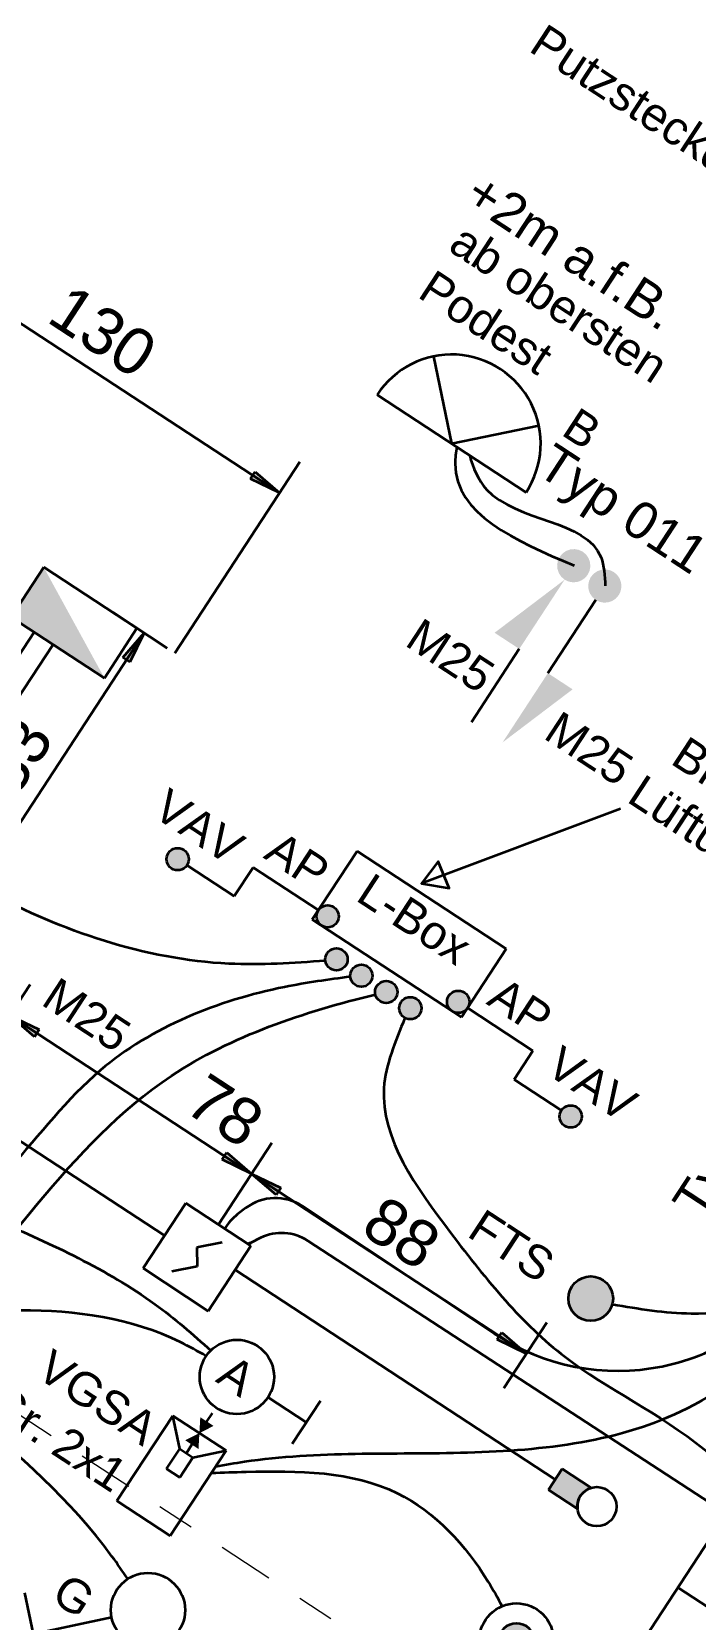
# Model space of a CAD drawing. Header units: metres. Extents: x 2696276 to 2696381, y 1245119 to 1245220.
# Drawn here: x 2696290.703 to 2696292.49, y 1245167.734 to 1245172.007 of the extents above; entities that cross this region are included whole.
import ezdxf
from ezdxf.lldxf.tags import DXFTag

# ---------------------------------------------------------------- set-up
doc = ezdxf.new("R2010")
doc.units = ezdxf.units.M
doc.linetypes.add('000_hbf_Strichpunkt 3_1_1mm Achsen', pattern=[0.25, 0.15, -0.05, 0, -0.05])
for name, color, linetype, lineweight, true_color in [('005_231.2__Schaltgerätekombinationen', 1, 'Continuous', 35, 0xff0000), ('011_232.51_Lichtinstallationen allgemein', 150, 'Continuous', 35, 0x0080ff), ('011_232.51_Lichtinstallationen allgemein_Bodenltg', 150, 'STRICHLINIE', 35, 0x0080ff), ('011_232.51_Lichtinstallationen allgemein_Deckenltg', 150, 'Continuous', 35, 0x0080ff), ('013_232.61_Kraftinstallationen allgemein', 1, 'Continuous', 35, 0xff0000), ('013_232.61_Kraftinstallationen allgemein_Deckenltg', 1, 'Continuous', 35, 0xff0000), ('016_232.70_HLKS-Installation', 5, 'Continuous', 35, 0x0000ff), ('016_232.70_HLKS-Installation_Bodenltg', 5, 'STRICHLINIE', 35, 0x0000ff), ('016_232.70_HLKS-Installation_Deckenltg', 5, 'Continuous', 35, 0x0000ff), ('018_233.01_Innenleuchten', 150, 'Continuous', 35, 0x0080ff), ('024_235.41_Sonnerie- u. Türsprechanlagen', 24, 'Continuous', 35, 0x993300), ('035_236.3__UKV-Installationen_Deckenltg', 24, 'Continuous', 35, 0x993300), ('044_237.31_KNX Installationen_Deckenltg', 134, 'Continuous', 35, 0x009999), ('047_235.82_Zutrittskontrollanlagen', 21, 'Continuous', 35, 0xffa477), ('053_235.85_Brandmeldeanlagen', 30, 'Continuous', 35, 0xff6600), ('054_236.85_Brandmeldeinstallationen_Deckenltg', 30, 'Continuous', 35, 0xff6600)]:
    doc.layers.add(name, color=color, linetype=linetype, lineweight=lineweight, true_color=true_color)
doc.layers.add('1_M01_Achsen.V', color=7, linetype='Continuous')
doc.layers.add('X_Mass', color=7, linetype='Continuous', lineweight=35)
doc.layers.add('X_Mass_Sperrzonen', color=7, linetype='Continuous', lineweight=35)
doc.styles.get("Standard").update_dxf_attribs({"font": 'arial.ttf'})
tags = doc.linetypes.add('STRICHLINIE', pattern=[19.05, 12.7, -6.35]).pattern_tags.tags
tags[6:7] = [DXFTag(74, 4), DXFTag(75, 0), DXFTag(340, '0'), DXFTag(46, 0.0), DXFTag(50, 0.0), DXFTag(44, 0.0), DXFTag(45, 0.0)]
tags[4:5] = [DXFTag(74, 4), DXFTag(75, 0), DXFTag(340, '0'), DXFTag(46, 0.0), DXFTag(50, 0.0), DXFTag(44, 0.0), DXFTag(45, 0.0)]
tags = doc.linetypes.add('STRICHPUNKT2', pattern=[12.7, 6.35, -3.175, 0, -3.175]).pattern_tags.tags
tags[10:11] = [DXFTag(74, 4), DXFTag(75, 0), DXFTag(340, '0'), DXFTag(46, 0.0), DXFTag(50, 0.0), DXFTag(44, 0.0), DXFTag(45, 0.0)]
tags[8:9] = [DXFTag(74, 4), DXFTag(75, 0), DXFTag(340, '0'), DXFTag(46, 0.0), DXFTag(50, 0.0), DXFTag(44, 0.0), DXFTag(45, 0.0)]
tags[6:7] = [DXFTag(74, 4), DXFTag(75, 0), DXFTag(340, '0'), DXFTag(46, 0.0), DXFTag(50, 0.0), DXFTag(44, 0.0), DXFTag(45, 0.0)]
tags[4:5] = [DXFTag(74, 4), DXFTag(75, 0), DXFTag(340, '0'), DXFTag(46, 0.0), DXFTag(50, 0.0), DXFTag(44, 0.0), DXFTag(45, 0.0)]

# ---------------------------------------------------------------- blocks, each defined once
blk = doc.blocks.new('0_236.85_Brandmeldeinstallationen_AP-Ltg-A0S2JCB873', base_point=(-583.34, -399.49))
at = {"color": 0, "linetype": 'ByBlock', "lineweight": -2, "ltscale": 0.35}
for p, q in [((-308.36, -378.68), (-308.36, -365.04)), ((-552.81, -399.49), (-329.17, -399.49))]:
    blk.add_line(p, q, dxfattribs=at)
for centre, major_axis, end_param in [((-552.81, -368.91), (-30.52, -1.82), 1.511171), ((-329.17, -378.68), (0, -20.81), 1.570796)]:
    blk.add_ellipse(centre, major_axis=major_axis, ratio=1, start_param=0, end_param=end_param, dxfattribs=at)
blk = doc.blocks.new('Öffnungskontakt-A0S2JCDE73', base_point=(-90.76, -439.09))
at = {"lineweight": -2}
blk.add_hatch(color=0, dxfattribs=at).paths.add_polyline_path([(-90.76, -433.09), (-90.56, -434.64), (-89.96, -436.09), (-89, -437.33), (-87.76, -438.28), (-86.31, -438.88), (-84.76, -439.09), (-83.21, -438.88), (-81.76, -438.28), (-80.52, -437.33), (-79.56, -436.09), (-78.96, -434.64), (-78.76, -433.09), (-78.96, -431.53), (-79.56, -430.09), (-80.52, -428.84), (-81.76, -427.89), (-83.21, -427.29), (-84.76, -427.09), (-86.31, -427.29), (-87.76, -427.89), (-89, -428.84), (-89.96, -430.09), (-90.56, -431.53)])
at = {"color": 0, "lineweight": -2}
blk.add_circle((-84.76, -433.09), 6, dxfattribs=at)
blk = doc.blocks.new('1_Anschlusspunkt-A0S2JCEO73', base_point=(-195.05, -397.2))
at = {"lineweight": -2}
blk.add_hatch(color=0, dxfattribs=at).paths.add_polyline_path([(-192.1, -391.2), (-191.32, -391.29), (-190.58, -391.58), (-189.95, -392.06), (-189.46, -392.68), (-189.16, -393.41), (-189.05, -394.2), (-189.16, -394.98), (-189.46, -395.71), (-189.95, -396.34), (-190.58, -396.81), (-191.32, -397.11), (-192.1, -397.2), (-192.87, -397.09), (-193.58, -396.78), (-194.19, -396.3), (-194.66, -395.68), (-194.95, -394.97), (-195.05, -394.2), (-194.95, -393.43), (-194.66, -392.71), (-194.19, -392.09), (-193.58, -391.62), (-192.87, -391.31)])
at = {"color": 0, "lineweight": -2}
blk.add_circle((-192.05, -394.2), 3, dxfattribs=at)
blk = doc.blocks.new('Wandleuchte-A0S2JCFM73', base_point=(-266.1, -261.04))
at = {"color": 0, "lineweight": -2}
for p, q in [((-259.07, -244.07), (-242.11, -261.04)), ((-242.11, -261.04), (-225.14, -244.07)), ((-266.1, -261.04), (-218.11, -261.04))]:
    blk.add_line(p, q, dxfattribs=at)
blk.add_ellipse((-242.11, -261.04), major_axis=(23.99, 0), ratio=1, start_param=0, end_param=3.141593, dxfattribs=at)
blk = doc.blocks.new('Bemerkung 1-A0S2JCFO73', base_point=(-275.35, -205))
at = {"color": 0, "lineweight": -2, "insert": (-275.35, -195), "char_height": 10, "attachment_point": 1}
blk.add_mtext('{\\fArial;+2m a.f.B.}', dxfattribs=at)
blk = doc.blocks.new('Bemerkung-A0S2JCFQ73', base_point=(-219.1, -255.36))
at = {"color": 0, "lineweight": -2, "insert": (-219.1, -245.36), "char_height": 10, "attachment_point": 1}
blk.add_mtext('{\\fArial;Typ 011}', dxfattribs=at)
blk = doc.blocks.new('Maß-A0S2JCG273', base_point=(-300.51, -481.79))
at = {"color": 0, "linetype": 'ByBlock', "lineweight": -2, "ltscale": 0.35}
for p, q in [((-293.5, -349.04), (-276.11, -349.04)), ((-284.64, -357.71), (-283.5, -349.04)), ((-283.5, -481.79), (-283.5, -349.04)), ((-283.5, -349.04), (-282.36, -357.71)), ((-282.36, -357.71), (-284.64, -357.71)), ((-283.5, -481.79), (-284.64, -473.11)), ((-284.64, -473.11), (-282.36, -473.11)), ((-282.36, -473.11), (-283.5, -481.79)), ((-293.5, -481.79), (-263.58, -481.79))]:
    blk.add_line(p, q, dxfattribs=at)
for points in [[(-283.5, -349.04), (-282.36, -357.71), (-284.64, -357.71)], [(-283.5, -481.79), (-284.64, -473.11), (-282.36, -473.11)]]:
    blk.add_solid(points, dxfattribs=at)
at = {"color": 0, "linetype": 'ByBlock', "lineweight": -2, "ltscale": 0.35, "insert": (-300.51, -415.02), "char_height": 12.5, "attachment_point": 1, "rotation": 90}
blk.add_mtext('{\\fArial;133}', dxfattribs=at)
blk = doc.blocks.new('0_236.85_Brandmeldeinstallationen_AP-Ltg-A0S2JCHI73', base_point=(-169.98, -471.29))
at = {"color": 0, "linetype": 'ByBlock', "lineweight": -2, "ltscale": 0.35}
for p, q in [((179.52, -461.14), (-156.98, -461.78)), ((-168.12, -468.12), (-169.62, -470.65)), ((196.55, -469.69), (193.18, -466.53))]:
    blk.add_line(p, q, dxfattribs=at)
for centre, major_axis, end_param in [((179.55, -481.08), (13.63, 14.55), 0.754643), ((-156.96, -474.76), (-0.02, 12.98), 1.032046), ((155.53, -513.47), (42.66, 42.19), 0.038248), ((-155.81, -478.87), (-13.81, 8.22), 0.045549)]:
    blk.add_ellipse(centre, major_axis=major_axis, ratio=1, start_param=0, end_param=end_param, dxfattribs=at)
blk = doc.blocks.new('0_232.51_Lichtinstallationen allgemein_Deckenltg-A0S2JCJQ73', base_point=(-360.11, -834.62))
at = {"color": 0, "linetype": 'ByBlock', "lineweight": -2, "ltscale": 0.35}
blk.add_open_spline([(-143.4, -834.62), (-147.06, -833.26), (-155.64, -830.09), (-156.6, -800.43), (-156.42, -764.29), (-155.76, -720.85), (-161.62, -684.95), (-189.29, -636.84), (-265.65, -588.09), (-324.99, -539.84), (-360.11, -515.48)], degree=3, knots=[0, 0, 0, 0, 10.803861, 25.393432, 78.351993, 127.224966, 153.226582, 186.746965, 289.762804, 417.99133, 417.99133, 417.99133, 417.99133], dxfattribs=at)
blk = doc.blocks.new('Gruppenzuleitung-A0S2JCK673', base_point=(-22.53, -528.55))
at = {"color": 0, "lineweight": -2}
for p, q in [((8.13, -463.75), (-22.53, -463.75)), ((-22.53, -463.75), (-22.53, -528.55)), ((8.13, -528.55), (8.13, -463.75)), ((-22.53, -485.35), (8.13, -485.35)), ((-22.53, -506.95), (8.13, -506.95)), ((-22.53, -528.55), (8.13, -528.55))]:
    blk.add_line(p, q, dxfattribs=at)
at = {"color": 0, "lineweight": -2, "insert": (-16.31, -469.15), "char_height": 10.8, "attachment_point": 1}
blk.add_mtext('{\\fArial;SZ}', dxfattribs=at)
blk = doc.blocks.new('Maß-A0S2JCLA73', base_point=(-403.61, -349.04))
at = {"color": 7, "linetype": 'ByBlock', "lineweight": -2, "ltscale": 0.35, "true_color": 0xffffff}
for p, q in [((-403.61, -287.5), (-403.61, -349.04)), ((-273.61, -287.5), (-273.61, -349.04)), ((-403.61, -297.5), (-394.93, -296.36)), ((-273.61, -297.5), (-403.61, -297.5)), ((-394.93, -298.64), (-403.61, -297.5)), ((-394.93, -296.36), (-394.93, -298.64)), ((-282.28, -298.64), (-282.28, -296.36)), ((-282.28, -296.36), (-273.61, -297.5)), ((-273.61, -297.5), (-282.28, -298.64))]:
    blk.add_line(p, q, dxfattribs=at)
for points in [[(-403.61, -297.5), (-394.93, -296.36), (-394.93, -298.64)], [(-273.61, -297.5), (-282.28, -298.64), (-282.28, -296.36)]]:
    blk.add_solid(points, dxfattribs=at)
at = {"color": 7, "linetype": 'ByBlock', "lineweight": -2, "ltscale": 0.35, "true_color": 0xffffff, "insert": (-351.81, -280.83), "char_height": 12.5, "attachment_point": 1}
blk.add_mtext('{\\fArial;130}', dxfattribs=at)
blk = doc.blocks.new('0_232.51_Lichtinstallationen allgemein_Deckenltg-A0S2JCOC73', base_point=(-360.11, -564.48))
at = {"color": 0, "linetype": 'ByBlock', "lineweight": -2, "ltscale": 0.35}
blk.add_open_spline([(-147.76, -564.48), (-150.05, -563.55), (-187.14, -548.42), (-263.34, -553.07), (-329.81, -526.3), (-360.11, -512.94)], degree=3, knots=[0, 0, 0, 0, 7.409601, 120.036487, 219.351779, 219.351779, 219.351779, 219.351779], dxfattribs=at)
blk = doc.blocks.new('Taster_ UP-A0S2JCQY73', base_point=(-162.93, -512.91))
at = {"color": 0, "lineweight": -2}
for p, q in [((-130.58, -509.81), (-130.58, -496.01)), ((-142.93, -502.91), (-130.58, -502.91))]:
    blk.add_line(p, q, dxfattribs=at)
blk.add_circle((-152.93, -502.91), 10, dxfattribs=at)
blk = doc.blocks.new('0_232.70_HLKS-Installation_Bodenltg-A0S2JCR473', base_point=(-358.3, -454.04))
at = {"color": 0, "lineweight": -2}
blk.add_open_spline([(-194.35, -396.13), (-201.24, -401.38), (-225.82, -420.07), (-276.49, -433.05), (-319.15, -429.24), (-360.66, -439.87), (-357.94, -452.75), (-357.44, -454.04)], degree=3, knots=[0, 0, 0, 0, 26.050256, 92.818139, 143.061574, 176.074129, 180.223939, 180.223939, 180.223939, 180.223939], dxfattribs=at)
blk = doc.blocks.new('0_236.41_Sonnerie- u. Türsprechinstallationen_Bodenltg-A0S2JCRQ73', base_point=(-144.54, -528.26))
at = {"color": 0, "linetype": 'ByBlock', "lineweight": -2, "ltscale": 0.35}
blk.add_open_spline([(-144.54, -528.26), (-142.01, -526.49), (-128.28, -516.92), (-102.88, -500.37), (-73.85, -507.78), (-61.6, -514.23), (-59.42, -515.48)], degree=3, knots=[0, 0, 0, 0, 9.309546, 50.452785, 84.667955, 92.203264, 92.203264, 92.203264, 92.203264], dxfattribs=at)
blk = doc.blocks.new('Alarmindikator_ UP-A0S2JCW673', base_point=(-66.11, -484.32))
at = {"lineweight": -2}
blk.add_hatch(color=0, dxfattribs=at).paths.add_polyline_path([(-56.79, -475.68), (-57.55, -476.92), (-57.94, -478.32), (-57.94, -479.77), (-57.55, -481.17), (-56.79, -482.4), (-66.11, -482.4), (-66.11, -475.68)])
at = {"color": 0, "lineweight": -2}
for p, q in [((-56.79, -475.68), (-66.11, -475.68)), ((-66.11, -475.68), (-66.11, -482.4)), ((-66.11, -482.4), (-56.79, -482.4))]:
    blk.add_line(p, q, dxfattribs=at)
blk.add_circle((-52.71, -479.04), 5.28, dxfattribs=at)
blk.add_ellipse((-52.71, -479.04), major_axis=(-4.07, 3.36), ratio=1, start_param=0, end_param=1.379544, dxfattribs=at)
blk = doc.blocks.new('0_232.70_HLKS-Installation_Bodenltg-A0S2JCWS73', base_point=(-348.52, -602.55))
at = {"color": 0, "lineweight": -2}
blk.add_open_spline([(-186.39, -396.05), (-190.88, -399.94), (-209.03, -415.7), (-231.17, -447.26), (-235.26, -515.29), (-267.92, -584.26), (-325.76, -602.97), (-345.25, -602.53), (-348.52, -602.37)], degree=3, knots=[0, 0, 0, 0, 17.894892, 72.342195, 108.375926, 222.222966, 270.865102, 280.696292, 280.696292, 280.696292, 280.696292], dxfattribs=at)
blk = doc.blocks.new('0_232.51_Lichtinstallationen allgemein_Bodenltg-A0S2JCX073', base_point=(-323.41, -508.42))
at = {"color": 0, "lineweight": -2}
blk.add_open_spline([(-323.08, -473.84), (-323.14, -481.58), (-323.33, -503.68), (-275.11, -511.53), (-232.62, -503.15), (-191.45, -496.85), (-169.15, -499.77), (-162.71, -500.85)], degree=3, knots=[0, 0, 0, 0, 21.230806, 60.602357, 114.264517, 162.05838, 181.640271, 181.640271, 181.640271, 181.640271], dxfattribs=at)
blk = doc.blocks.new('1_Anschlusspunkt-A0S2JCZ873', base_point=(-179.03, -397.2))
at = {"lineweight": -2}
blk.add_hatch(color=0, dxfattribs=at).paths.add_polyline_path([(-176.08, -391.2), (-175.29, -391.29), (-174.56, -391.58), (-173.92, -392.06), (-173.44, -392.68), (-173.13, -393.41), (-173.03, -394.2), (-173.13, -394.98), (-173.44, -395.71), (-173.92, -396.34), (-174.56, -396.81), (-175.29, -397.11), (-176.08, -397.2), (-176.84, -397.09), (-177.56, -396.78), (-178.17, -396.3), (-178.63, -395.68), (-178.93, -394.97), (-179.03, -394.2), (-178.93, -393.43), (-178.63, -392.71), (-178.17, -392.09), (-177.56, -391.62), (-176.84, -391.31)])
at = {"color": 0, "lineweight": -2}
blk.add_circle((-176.03, -394.2), 3, dxfattribs=at)
blk = doc.blocks.new('1_Anschlusspunkt-A0S2JD1073', base_point=(-187.03, -397.2))
at = {"lineweight": -2}
blk.add_hatch(color=0, dxfattribs=at).paths.add_polyline_path([(-184.08, -391.2), (-183.29, -391.29), (-182.56, -391.58), (-181.92, -392.06), (-181.44, -392.68), (-181.13, -393.41), (-181.03, -394.2), (-181.13, -394.98), (-181.44, -395.71), (-181.92, -396.34), (-182.56, -396.81), (-183.29, -397.11), (-184.08, -397.2), (-184.84, -397.09), (-185.56, -396.78), (-186.17, -396.3), (-186.63, -395.68), (-186.93, -394.97), (-187.03, -394.2), (-186.93, -393.43), (-186.63, -392.71), (-186.17, -392.09), (-185.56, -391.62), (-184.84, -391.31)])
at = {"color": 0, "lineweight": -2}
blk.add_circle((-184.03, -394.2), 3, dxfattribs=at)
blk = doc.blocks.new('0_232.51_Lichtinstallationen allgemein_Deckenltg-A0S2JD1Y73', base_point=(-360.11, -680.62))
at = {"color": 0, "linetype": 'ByBlock', "lineweight": -2, "ltscale": 0.35}
blk.add_open_spline([(11.43, -680.62), (12.22, -661.18), (13.11, -639.15), (-19.05, -635.94), (-58.32, -653.81), (-126.98, -651.77), (-196.85, -606.19), (-274.58, -563.1), (-331.29, -530.49), (-360.11, -514.19)], degree=3, knots=[0, 0, 0, 0, 44.118804, 49.975616, 92.883646, 171.122849, 242.884442, 339.558166, 438.861264, 438.861264, 438.861264, 438.861264], dxfattribs=at)
blk = doc.blocks.new('0_236.85_Brandmeldeinstallationen_AP-Ltg-A0S2JD2M73', base_point=(-619.94, -412.97))
at = {"color": 0, "linetype": 'ByBlock', "lineweight": -2, "ltscale": 0.35}
for p, q in [((-302.32, -386.31), (-302.32, -365.04)), ((-619.94, -370.39), (-619.94, -375.48)), ((-582.45, -412.97), (-328.97, -412.97))]:
    blk.add_line(p, q, dxfattribs=at)
for centre, major_axis in [((-582.45, -375.48), (-37.49, 0)), ((-328.97, -386.31), (0, -26.65))]:
    blk.add_ellipse(centre, major_axis=major_axis, ratio=1, start_param=0, end_param=1.570796, dxfattribs=at)
blk = doc.blocks.new('1_Anschlusspunkt-A0S2JD4G73', base_point=(-171.21, -397.29))
at = {"lineweight": -2}
blk.add_hatch(color=0, dxfattribs=at).paths.add_polyline_path([(-168.26, -391.29), (-167.48, -391.38), (-166.74, -391.67), (-166.11, -392.15), (-165.62, -392.77), (-165.32, -393.5), (-165.21, -394.29), (-165.32, -395.07), (-165.62, -395.8), (-166.11, -396.43), (-166.74, -396.9), (-167.48, -397.2), (-168.26, -397.29), (-169.03, -397.17), (-169.74, -396.87), (-170.35, -396.39), (-170.82, -395.77), (-171.11, -395.06), (-171.21, -394.29), (-171.11, -393.52), (-170.82, -392.8), (-170.35, -392.18), (-169.74, -391.71), (-169.03, -391.4)])
at = {"color": 0, "lineweight": -2}
blk.add_circle((-168.21, -394.29), 3, dxfattribs=at)
blk = doc.blocks.new('0_232.70_HLKS-Installation_AP-Ltg-A0S2JD5M73', base_point=(-155.36, -395.04))
at = {"color": 0, "linetype": 'ByBlock', "lineweight": -2, "ltscale": 0.35}
for p, q in [((-155.36, -385.79), (-134.31, -385.79)), ((-134.31, -385.79), (-134.31, -395.04)), ((-134.31, -395.04), (-119.11, -395.04))]:
    blk.add_line(p, q, dxfattribs=at)
blk = doc.blocks.new('0_236.85_Brandmeldeinstallationen_AP-Ltg-A0S2JD9673', base_point=(-169.11, -479.04))
at = {"color": 0, "linetype": 'ByBlock', "lineweight": -2, "ltscale": 0.35}
blk.add_line((-169.11, -479.04), (-66.11, -479.04), dxfattribs=at)
blk = doc.blocks.new('1_Anschlusspunkt-A0S2JDAA73', base_point=(-119.11, -398.04))
at = {"lineweight": -2}
blk.add_hatch(color=0, dxfattribs=at).paths.add_polyline_path([(-116.16, -392.04), (-115.37, -392.13), (-114.64, -392.42), (-114, -392.9), (-113.52, -393.52), (-113.21, -394.25), (-113.11, -395.04), (-113.21, -395.82), (-113.52, -396.55), (-114, -397.18), (-114.64, -397.65), (-115.37, -397.95), (-116.16, -398.04), (-116.92, -397.92), (-117.63, -397.62), (-118.25, -397.14), (-118.71, -396.52), (-119.01, -395.81), (-119.11, -395.04), (-119.01, -394.27), (-118.71, -393.55), (-118.25, -392.93), (-117.63, -392.46), (-116.92, -392.15)])
at = {"color": 0, "lineweight": -2}
blk.add_circle((-116.11, -395.04), 3, dxfattribs=at)
blk = doc.blocks.new('0_236.41_Sonnerie- u. Türsprechinstallationen_Bodenltg-A0S2JDAW73', base_point=(-56.11, -527.23))
at = {"color": 0, "linetype": 'ByBlock', "lineweight": -2, "ltscale": 0.35}
blk.add_open_spline([(-56.11, -232.61), (-52.11, -233.94), (-39.63, -238.1), (-24.36, -254.07), (-22.83, -281.35), (-22.33, -314.85), (-25.44, -372.6), (30.29, -436.02), (106.71, -462.05), (147.1, -504.92), (167.39, -522.87), (172.33, -527.23)], degree=3, knots=[0, 0, 0, 0, 12.647671, 39.476002, 59.327617, 92.619721, 141.365395, 227.50062, 319.35373, 381.00937, 400.78305, 400.78305, 400.78305, 400.78305], dxfattribs=at)
blk = doc.blocks.new('0_232.51_Lichtinstallationen allgemein_Bodenltg-A0S2JDBU73', base_point=(-348.57, -649.3))
at = {"color": 0, "lineweight": -2}
blk.add_open_spline([(-162.93, -502.74), (-165.55, -502.92), (-182.83, -504.05), (-212.96, -518.15), (-257.03, -558.21), (-266.48, -629.51), (-322.21, -649.72), (-345.1, -649.31), (-348.57, -648.95)], degree=3, knots=[0, 0, 0, 0, 7.88015, 51.870047, 96.017927, 182.845167, 241.313287, 251.779003, 251.779003, 251.779003, 251.779003], dxfattribs=at)
blk = doc.blocks.new('Bemerkung-A0S2JDCG73', base_point=(-81.05, -399.37))
at = {"color": 0, "lineweight": -2, "insert": (-81.05, -399.37), "char_height": 10, "attachment_point": 1, "rotation": 90}
blk.add_mtext('{\\fArial;Typ 011}', dxfattribs=at)
blk = doc.blocks.new('1_Anschlusspunkt-A0S2JDEY73', base_point=(-161.36, -388.79))
at = {"lineweight": -2}
blk.add_hatch(color=0, dxfattribs=at).paths.add_polyline_path([(-158.41, -382.79), (-157.62, -382.88), (-156.89, -383.17), (-156.25, -383.65), (-155.77, -384.27), (-155.46, -385), (-155.36, -385.79), (-155.46, -386.57), (-155.77, -387.3), (-156.25, -387.93), (-156.89, -388.4), (-157.62, -388.7), (-158.41, -388.79), (-159.17, -388.67), (-159.89, -388.37), (-160.5, -387.89), (-160.96, -387.27), (-161.26, -386.56), (-161.36, -385.79), (-161.26, -385.02), (-160.96, -384.3), (-160.5, -383.68), (-159.89, -383.21), (-159.17, -382.9)])
at = {"color": 0, "lineweight": -2}
blk.add_circle((-158.36, -385.79), 3, dxfattribs=at)
blk = doc.blocks.new('0_232.70_HLKS-Installation_AP-Ltg-A0S2JDFQ73', base_point=(-239.61, -395.04))
at = {"color": 0, "linetype": 'ByBlock', "lineweight": -2, "ltscale": 0.35}
for p, q in [((-224.4, -395.04), (-224.4, -385.79)), ((-224.4, -385.79), (-203.36, -385.79)), ((-239.61, -395.04), (-224.4, -395.04))]:
    blk.add_line(p, q, dxfattribs=at)
blk = doc.blocks.new('Gegensprechanlage-A0S2JDG673', base_point=(-161.67, -548.54))
at = {"color": 0, "lineweight": -2}
for p, q in [((-153.11, -517.39), (-153.11, -514.68)), ((-155.25, -527.52), (-161.67, -521.1)), ((-161.67, -521.1), (-144.54, -521.1)), ((-161.67, -548.54), (-161.67, -521.1)), ((-150.97, -527.52), (-144.54, -521.1)), ((-144.54, -548.54), (-144.54, -521.1)), ((-153.11, -527.52), (-153.11, -524.81)), ((-155.25, -533.95), (-155.25, -527.52)), ((-155.25, -527.52), (-150.97, -527.52)), ((-150.97, -533.95), (-150.97, -527.52)), ((-155.25, -533.95), (-150.97, -533.95)), ((-161.67, -548.54), (-144.54, -548.54))]:
    blk.add_line(p, q, dxfattribs=at)
for points in [[(-150.97, -517.39), (-153.11, -521.1), (-155.25, -517.39)], [(-153.11, -521.1), (-150.97, -524.81), (-155.25, -524.81)]]:
    blk.add_solid(points, dxfattribs=at)
blk = doc.blocks.new('Schalter_ Schema 1_ UP-A0S2JDH873', base_point=(-168.88, -590.83))
at = {"color": 0, "lineweight": -2}
for p, q in [((-145.69, -575.61), (-160.9, -590.83)), ((-131.55, -575.61), (-116.33, -590.83)), ((-160.9, -590.83), (-168.88, -582.85)), ((-116.33, -590.83), (-108.36, -582.85))]:
    blk.add_line(p, q, dxfattribs=at)
blk.add_circle((-138.62, -568.54), 10, dxfattribs=at)
blk = doc.blocks.new('Unterverteiler-A0S2JDHK73', base_point=(-315.8, -365.04))
at = {"color": 0, "lineweight": -2}
for p, q in [((-315.8, -349.04), (-315.8, -365.04)), ((-285.8, -349.04), (-315.8, -349.04)), ((-285.8, -365.04), (-285.8, -349.04)), ((-315.8, -365.04), (-285.8, -365.04))]:
    blk.add_line(p, q, dxfattribs=at)
blk.add_solid([(-315.8, -349.04), (-315.8, -365.04), (-285.8, -365.04)], dxfattribs=at)
blk = doc.blocks.new('0_232.70_HLKS-Installation_Deckenltg-A0S2JDHO73', base_point=(-167.98, -463.75))
at = {"color": 0, "linetype": 'ByBlock', "lineweight": -2, "ltscale": 0.35}
blk.add_open_spline([(-167.98, -397.28), (-166.72, -403.99), (-162.71, -425.38), (-124.19, -440.01), (-82.44, -453.46), (-44.35, -447.43), (-17.29, -453.73), (-11.25, -462.16), (-10.3, -463.75)], degree=3, knots=[0, 0, 0, 0, 19.685504, 62.681111, 108.063224, 153.06432, 178.041471, 183.607548, 183.607548, 183.607548, 183.607548], dxfattribs=at)
blk = doc.blocks.new('0_232.51_Lichtinstallationen allgemein_Deckenltg-A0S2JDKE73', base_point=(-240.41, -274.06))
at = {"color": 0, "linetype": 'ByBlock', "lineweight": -2, "ltscale": 0.35}
blk.add_open_spline([(-240.41, -261.04), (-239.86, -262.43), (-232.67, -276.84), (-213.68, -273.49), (-196.52, -270.46)], degree=3, knots=[0, 0, 0, 0, 4.492386, 46.685512, 46.685512, 46.685512, 46.685512], dxfattribs=at)
blk = doc.blocks.new('Maß-A0S2JDKS73', base_point=(-179.58, -471.29))
at = {"color": 0, "linetype": 'ByBlock', "lineweight": -2, "ltscale": 0.35}
for p, q in [((-179.58, -445), (-179.58, -471.29)), ((-91.11, -445), (-91.11, -466.04)), ((-179.58, -455), (-170.91, -453.86)), ((-179.58, -455), (-91.11, -455)), ((-170.91, -456.14), (-179.58, -455)), ((-170.91, -453.86), (-170.91, -456.14)), ((-99.78, -456.14), (-99.78, -453.86)), ((-99.78, -453.86), (-91.11, -455)), ((-91.11, -455), (-99.78, -456.14))]:
    blk.add_line(p, q, dxfattribs=at)
for points in [[(-179.58, -455), (-170.91, -453.86), (-170.91, -456.14)], [(-91.11, -455), (-99.78, -456.14), (-99.78, -453.86)]]:
    blk.add_solid(points, dxfattribs=at)
at = {"color": 0, "linetype": 'ByBlock', "lineweight": -2, "ltscale": 0.35, "insert": (-146.74, -439.83), "char_height": 12.5, "attachment_point": 1}
blk.add_mtext('{\\fArial;88}', dxfattribs=at)
blk = doc.blocks.new('1_Anschlusspunkt-A0S2JDLW73', base_point=(-203.36, -388.79))
at = {"lineweight": -2}
blk.add_hatch(color=0, dxfattribs=at).paths.add_polyline_path([(-200.31, -382.79), (-201.09, -382.88), (-201.83, -383.17), (-202.46, -383.65), (-202.95, -384.27), (-203.25, -385), (-203.36, -385.79), (-203.25, -386.57), (-202.95, -387.3), (-202.46, -387.93), (-201.83, -388.4), (-201.09, -388.7), (-200.31, -388.79), (-199.54, -388.67), (-198.83, -388.37), (-198.22, -387.89), (-197.75, -387.27), (-197.46, -386.56), (-197.36, -385.79), (-197.46, -385.02), (-197.75, -384.3), (-198.22, -383.68), (-198.83, -383.21), (-199.54, -382.9)])
at = {"color": 0, "lineweight": -2}
blk.add_circle((-200.36, -385.79), 3, dxfattribs=at)
blk = doc.blocks.new('0_232.51_Lichtinstallationen allgemein_Deckenltg-A0S2JDO473', base_point=(-79.07, -431.19))
at = {"color": 0, "lineweight": -2}
blk.add_open_spline([(-79.07, -431.19), (-72.48, -428.32), (-46.51, -416.99), (-16.15, -368.16), (-14.54, -278.76), (-21.68, -202.73), (-9.03, -152.96), (-6.95, -146.04)], degree=3, knots=[0, 0, 0, 0, 21.420461, 84.409363, 156.276426, 288.052522, 309.735323, 309.735323, 309.735323, 309.735323], dxfattribs=at)
blk = doc.blocks.new('Maß-A0S2JDOW73', base_point=(-257.39, -475.6))
at = {"color": 0, "linetype": 'ByBlock', "lineweight": -2, "ltscale": 0.35}
for p, q in [((-257.39, -445), (-257.39, -475.6)), ((-179.58, -445), (-179.58, -471.29)), ((-257.39, -455), (-248.72, -453.86)), ((-179.58, -455), (-257.39, -455)), ((-248.72, -456.14), (-257.39, -455)), ((-248.72, -453.86), (-248.72, -456.14)), ((-188.26, -456.14), (-188.26, -453.86)), ((-188.26, -453.86), (-179.58, -455)), ((-179.58, -455), (-188.26, -456.14))]:
    blk.add_line(p, q, dxfattribs=at)
for points in [[(-257.39, -455), (-248.72, -453.86), (-248.72, -456.14)], [(-179.58, -455), (-188.26, -456.14), (-188.26, -453.86)]]:
    blk.add_solid(points, dxfattribs=at)
at = {"color": 0, "linetype": 'ByBlock', "lineweight": -2, "ltscale": 0.35, "insert": (-204.55, -438.37), "char_height": 12.5, "attachment_point": 1}
blk.add_mtext('{\\fArial;78}', dxfattribs=at)
blk = doc.blocks.new('1_Anschlusspunkt-A0S2JDS873', base_point=(-245.61, -398.04))
at = {"lineweight": -2}
blk.add_hatch(color=0, dxfattribs=at).paths.add_polyline_path([(-242.66, -392.04), (-241.87, -392.13), (-241.14, -392.42), (-240.5, -392.9), (-240.02, -393.52), (-239.71, -394.25), (-239.61, -395.04), (-239.71, -395.82), (-240.02, -396.55), (-240.5, -397.18), (-241.14, -397.65), (-241.87, -397.95), (-242.66, -398.04), (-243.42, -397.92), (-244.14, -397.62), (-244.75, -397.14), (-245.21, -396.52), (-245.51, -395.81), (-245.61, -395.04), (-245.51, -394.27), (-245.21, -393.55), (-244.75, -392.93), (-244.14, -392.46), (-243.42, -392.15)])
at = {"color": 0, "lineweight": -2}
blk.add_circle((-242.61, -395.04), 3, dxfattribs=at)
blk = doc.blocks.new('0_236.85_Brandmeldeinstallationen_AP-Ltg-A0S2JDTA73', base_point=(-177.51, -471.29))
at = {"color": 0, "linetype": 'ByBlock', "lineweight": -2, "ltscale": 0.35}
for p, q in [((-101.27, -455.2), (-163.33, -454.81)), ((-175.8, -463.53), (-176.74, -466.17))]:
    blk.add_line(p, q, dxfattribs=at)
for centre, major_axis, end_param in [((-100.89, -395.21), (-0.38, -60), 1.574228), ((-163.41, -467.96), (0.08, 13.15), 1.233635), ((-164.27, -470.64), (-12.47, 4.46), 0.392635)]:
    blk.add_ellipse(centre, major_axis=major_axis, ratio=1, start_param=0, end_param=end_param, dxfattribs=at)
blk = doc.blocks.new('0_232.70_HLKS-Installation_Bodenltg-A0S2JDTW73', base_point=(-285.58, -668.38))
at = {"color": 0, "lineweight": -2}
blk.add_open_spline([(-285.58, -668.38), (-278.62, -656.39), (-255.78, -617.04), (-221.47, -544.28), (-226.21, -454.39), (-191.62, -410.71), (-178.09, -396.38)], degree=3, knots=[0, 0, 0, 0, 41.656857, 136.706241, 237.374768, 296.511205, 296.511205, 296.511205, 296.511205], dxfattribs=at)
blk = doc.blocks.new('Klingeltaster-A0S2JDUE73', base_point=(-61.11, -531.04))
at = {"lineweight": -2}
blk.add_hatch(color=0, dxfattribs=at).paths.add_polyline_path([(-46.43, -521.04), (-46.59, -519.83), (-47.05, -518.7), (-47.8, -517.73), (-48.77, -516.98), (-49.9, -516.52), (-51.11, -516.36), (-52.32, -516.52), (-53.45, -516.98), (-54.42, -517.73), (-55.16, -518.7), (-55.63, -519.83), (-55.79, -521.04), (-55.63, -522.25), (-55.16, -523.38), (-54.42, -524.35), (-53.45, -525.09), (-52.32, -525.56), (-51.11, -525.72), (-49.9, -525.56), (-48.77, -525.09), (-47.8, -524.35), (-47.05, -523.38), (-46.59, -522.25)])
at = {"color": 0, "lineweight": -2}
for radius in [10, 4.68]:
    blk.add_circle((-51.11, -521.04), radius, dxfattribs=at)
blk = doc.blocks.new('0_232.51_Lichtinstallationen allgemein_Deckenltg-A0S2JDVE73', base_point=(-360.11, -819.14))
at = {"color": 0, "linetype": 'ByBlock', "lineweight": -2, "ltscale": 0.35}
blk.add_open_spline([(-169.99, -819.07), (-171.66, -819.11), (-195.97, -819.7), (-230.68, -771.76), (-234.69, -707.46), (-252.32, -618.92), (-312.98, -564.3), (-351.29, -526.06), (-360.11, -517.77)], degree=3, knots=[0, 0, 0, 0, 5, 72.497768, 137.559263, 206.762184, 333.864127, 370.171204, 370.171204, 370.171204, 370.171204], dxfattribs=at)
blk = doc.blocks.new('Rauchmelder-A0S2JDY473', base_point=(-190.11, -492.29))
at = {"color": 0, "lineweight": -2}
for p, q in [((-190.11, -471.29), (-169.11, -471.29)), ((-190.11, -492.29), (-190.11, -471.29)), ((-169.11, -471.29), (-169.11, -492.29)), ((-176.11, -474.79), (-181.01, -479.69)), ((-181.01, -479.69), (-178.21, -483.89)), ((-178.21, -483.89), (-183.11, -488.79)), ((-169.11, -492.29), (-190.11, -492.29))]:
    blk.add_line(p, q, dxfattribs=at)
blk = doc.blocks.new('0_236.41_Sonnerie- u. Türsprechinstallationen_Bodenltg-A0S2JDYE73', base_point=(-144.54, -526.21))
at = {"color": 0, "linetype": 'ByBlock', "lineweight": -2, "ltscale": 0.35}
blk.add_open_spline([(-144.54, -526.21), (-142.62, -524.41), (-126.06, -508.88), (-89.18, -487.5), (-47.41, -453.15), (-31.45, -404.16), (-31.92, -350.39), (-28.99, -301.88), (-31, -262.84), (-41.28, -244.52), (-52.07, -237.04), (-56.11, -235.02)], degree=3, knots=[0, 0, 0, 0, 7.883282, 68.02439, 128.421062, 163.347225, 218.486402, 288.943823, 309.620587, 334.831156, 348.371781, 348.371781, 348.371781, 348.371781], dxfattribs=at)
blk = doc.blocks.new('0_232.51_Lichtinstallationen allgemein_Deckenltg-A0S2JE0E73', base_point=(-56.11, -493.95))
at = {"color": 0, "linetype": 'ByBlock', "lineweight": -2, "ltscale": 0.35}
blk.add_open_spline([(-56.11, -204.72), (-51.19, -207.23), (-32.4, -216.85), (-14.12, -246.66), (-0.94, -299.57), (-10.61, -356.27), (11.57, -417.02), (40, -458.43), (62.18, -483.83), (71.84, -493.95)], degree=3, knots=[0, 0, 0, 0, 16.465711, 62.874734, 97.904322, 179.693791, 228.72156, 287.774612, 329.748568, 329.748568, 329.748568, 329.748568], dxfattribs=at)
blk = doc.blocks.new('Verteiler HLKS-A0S2JE1873', base_point=(-203.36, -388.79))
at = {"color": 0, "lineweight": -2}
for p, q in [((-203.36, -388.79), (-203.36, -366.79)), ((-203.36, -366.79), (-155.36, -366.79)), ((-155.36, -366.79), (-155.36, -388.79)), ((-155.36, -388.79), (-203.36, -388.79))]:
    blk.add_line(p, q, dxfattribs=at)
blk = doc.blocks.new('0_232.51_Lichtinstallationen allgemein_Deckenltg-A0S2JE2U73', base_point=(-236.31, -270.46))
at = {"color": 0, "linetype": 'ByBlock', "lineweight": -2, "ltscale": 0.35}
blk.add_open_spline([(-236.31, -261.04), (-233.79, -263.32), (-220.28, -272.34), (-197.23, -255.85), (-188.14, -268.25), (-186.52, -270.46)], degree=3, knots=[0, 0, 0, 0, 10.204519, 46.048916, 53.819935, 53.819935, 53.819935, 53.819935], dxfattribs=at)
blk = doc.blocks.new('2_Steigleitung_nach unten-A0S2JE6073', base_point=(-204.55, -320.83))
at = {"lineweight": -2}
blk.add_hatch(color=0, dxfattribs=at).paths.add_polyline_path([(-193.43, -273.69), (-192.72, -272.77), (-192.27, -271.69), (-192.12, -270.53), (-192.27, -269.37), (-192.72, -268.29), (-193.43, -267.36), (-194.35, -266.65), (-195.43, -266.2), (-196.59, -266.05), (-197.75, -266.2), (-198.83, -266.65), (-199.76, -267.36), (-200.47, -268.29), (-200.92, -269.37), (-201.07, -270.53), (-200.92, -271.69), (-200.47, -272.77), (-199.76, -273.69), (-198.83, -274.41), (-197.75, -274.85), (-196.59, -275.01), (-195.43, -274.85), (-194.35, -274.41)])
at = {"color": 0, "lineweight": -2}
blk.add_line((-196.59, -297.3), (-196.59, -320.83), dxfattribs=at)
blk.add_solid([(-196.59, -297.3), (-196.59, -275.01), (-204.55, -297.3)], dxfattribs=at)
blk = doc.blocks.new('Bauteilbeschriftung-A0S2JE6273', base_point=(-223.31, -313.42))
at = {"color": 0, "linetype": 'ByBlock', "lineweight": -2, "ltscale": 0.35, "insert": (-223.31, -304.42), "char_height": 9, "attachment_point": 1}
blk.add_mtext('{\\fArial;M25}', dxfattribs=at)
blk = doc.blocks.new('2_Steigleitung_nach oben-A0S2JE6473', base_point=(-191.07, -320.83))
at = {"lineweight": -2}
blk.add_hatch(color=0, dxfattribs=at).paths.add_polyline_path([(-189.76, -267.36), (-190.47, -268.29), (-190.92, -269.37), (-191.07, -270.53), (-190.92, -271.69), (-190.47, -272.77), (-189.76, -273.69), (-188.83, -274.41), (-187.75, -274.85), (-186.59, -275.01), (-185.43, -274.85), (-184.35, -274.41), (-183.43, -273.69), (-182.72, -272.77), (-182.27, -271.69), (-182.12, -270.53), (-182.27, -269.37), (-182.72, -268.29), (-183.43, -267.36), (-184.35, -266.65), (-185.43, -266.2), (-186.59, -266.05), (-187.75, -266.2), (-188.83, -266.65)])
at = {"color": 0, "lineweight": -2}
blk.add_line((-186.59, -298.54), (-186.59, -275.01), dxfattribs=at)
blk.add_solid([(-186.59, -298.54), (-186.59, -320.83), (-178.63, -298.54)], dxfattribs=at)
blk = doc.blocks.new('Bauteilbeschriftung-A0S2JE6673', base_point=(-178.4, -313.91))
at = {"color": 0, "linetype": 'ByBlock', "lineweight": -2, "ltscale": 0.35, "insert": (-178.4, -304.91), "char_height": 9, "attachment_point": 1}
blk.add_mtext('{\\fArial;M25}', dxfattribs=at)
blk = doc.blocks.new('A$C4181af03')
at = {"layer": '1_M01_Achsen.V', "color": 7, "linetype": '000_hbf_Strichpunkt 3_1_1mm Achsen', "lineweight": 13}
blk.add_line((9.6389, -5.4354), (-9.3611, -5.4354), dxfattribs=at)
blk.add_line((9.6389, -5.4354), (-9.3611, -5.4354), dxfattribs=at)
blk = doc.blocks.new('A$Ccc2696ef')
blk.add_blockref('A$C4181af03', (0, 0))

msp = doc.modelspace()

# ---------------------------------------------------------------- linework, layer by layer
at = {"layer": '016_232.70_HLKS-Installation_Deckenltg', "ltscale": 0.35}
msp.add_lwpolyline([(2696292.2891, 1245169.9153), (2696291.7531, 1245169.7142), (2696291.8276, 1245169.7021), (2696291.7979, 1245169.7737), (2696291.7531, 1245169.7142)], dxfattribs=at)
at = {"layer": 'X_Mass', "linetype": 'STRICHPUNKT2', "ltscale": 0.35}
msp.add_line((2696291.0606, 1245168.7664), (2696290.5493, 1245169.1009), dxfattribs=at)

# ---------------------------------------------------------------- block references
at = {"rotation": 326.8000002754653}
msp.add_blockref('A$Ccc2696ef', (2696295.2894, 1245171.7568), dxfattribs=at)
at = {"layer": '005_231.2__Schaltgerätekombinationen', "linetype": 'Continuous', "ltscale": 0.35, "xscale": 0.01, "yscale": 0.01, "zscale": 0.01, "rotation": 326.8000002754653}
msp.add_blockref('Unterverteiler-A0S2JDHK73', (2696290.6481, 1245170.4315), dxfattribs=at)
at = {"layer": '011_232.51_Lichtinstallationen allgemein', "linetype": 'Continuous', "ltscale": 0.35, "xscale": 0.01, "yscale": 0.01, "zscale": 0.01, "rotation": 326.8000002754653}
for name, p in [('Bemerkung-A0S2JCFQ73', (2696292.0578, 1245170.8198)), ('2_Steigleitung_nach unten-A0S2JE6073', (2696291.821, 1245170.1923)), ('2_Steigleitung_nach oben-A0S2JE6473', (2696291.9338, 1245170.1185)), ('Bemerkung-A0S2JDCG73', (2696292.4244, 1245168.8588)), ('Taster_ UP-A0S2JCQY73', (2696291.1175, 1245168.3571)), ('Schalter_ Schema 1_ UP-A0S2JDH873', (2696290.6412, 1245167.7377))]:
    msp.add_blockref(name, p, dxfattribs=at)
at = {"layer": '011_232.51_Lichtinstallationen allgemein_Bodenltg', "linetype": 'STRICHLINIE', "ltscale": 0.35, "xscale": 0.01, "yscale": 0.01, "zscale": 0.01, "rotation": 326.8000002754653}
for name, p in [('0_232.51_Lichtinstallationen allgemein_Bodenltg-A0S2JCX073', (2696289.7993, 1245169.2735)), ('0_232.51_Lichtinstallationen allgemein_Bodenltg-A0S2JDBU73', (2696288.8174, 1245168.2324))]:
    msp.add_blockref(name, p, dxfattribs=at)
at = {"layer": '011_232.51_Lichtinstallationen allgemein_Deckenltg', "ltscale": 0.35, "xscale": 0.01, "yscale": 0.01, "zscale": 0.01, "rotation": 326.8000002754653}
for name, p in [('0_232.51_Lichtinstallationen allgemein_Deckenltg-A0S2JDKE73', (2696291.7771, 1245170.78)), ('0_232.51_Lichtinstallationen allgemein_Deckenltg-A0S2JE2U73', (2696291.8312, 1245170.7877)), ('Bauteilbeschriftung-A0S2JE6273', (2696291.7046, 1245170.3571)), ('0_232.51_Lichtinstallationen allgemein_Deckenltg-A0S2JE0E73', (2696292.1152, 1245167.9308)), ('Bauteilbeschriftung-A0S2JE6673', (2696292.0778, 1245170.107)), ('0_232.51_Lichtinstallationen allgemein_Deckenltg-A0S2JD1Y73', (2696288.5494, 1245168.0335)), ('0_232.51_Lichtinstallationen allgemein_Deckenltg-A0S2JCOC73', (2696289.1853, 1245169.0053)), ('0_232.51_Lichtinstallationen allgemein_Deckenltg-A0S2JCJQ73', (2696287.7061, 1245166.7449)), ('0_232.51_Lichtinstallationen allgemein_Deckenltg-A0S2JDVE73', (2696287.7909, 1245166.8744))]:
    msp.add_blockref(name, p, dxfattribs=at)
at = {"layer": '013_232.61_Kraftinstallationen allgemein_Deckenltg', "ltscale": 0.35, "xscale": 0.01, "yscale": 0.01, "zscale": 0.01, "rotation": 326.8000002754653}
msp.add_blockref('0_236.85_Brandmeldeinstallationen_AP-Ltg-A0S2JD2M73', (2696287.8407, 1245171.6958), dxfattribs=at)
at = {"layer": '016_232.70_HLKS-Installation', "linetype": 'Continuous', "ltscale": 0.35, "xscale": 0.01, "yscale": 0.01, "zscale": 0.01, "rotation": 326.8000002754653}
for name, p in [('1_Anschlusspunkt-A0S2JDS873', (2696291.0548, 1245169.7711)), ('Verteiler HLKS-A0S2JE1873', (2696291.4589, 1245169.6171)), ('1_Anschlusspunkt-A0S2JDLW73', (2696291.4589, 1245169.6171)), ('1_Anschlusspunkt-A0S2JCEO73', (2696291.4824, 1245169.5013)), ('1_Anschlusspunkt-A0S2JD1073', (2696291.5495, 1245169.4573)), ('1_Anschlusspunkt-A0S2JCZ873', (2696291.6165, 1245169.4135)), ('1_Anschlusspunkt-A0S2JD4G73', (2696291.6814, 1245169.37)), ('1_Anschlusspunkt-A0S2JDEY73', (2696291.8104, 1245169.3871)), ('1_Anschlusspunkt-A0S2JDAA73', (2696292.1133, 1245169.0784)), ('Gruppenzuleitung-A0S2JCK673', (2696292.2067, 1245167.4575))]:
    msp.add_blockref(name, p, dxfattribs=at)
at = {"layer": '016_232.70_HLKS-Installation_Bodenltg', "linetype": 'STRICHLINIE', "ltscale": 0.35, "xscale": 0.01, "yscale": 0.01, "zscale": 0.01, "rotation": 326.8000002754653}
for name, p in [('0_232.70_HLKS-Installation_Bodenltg-A0S2JCR473', (2696289.8052, 1245169.9195)), ('0_232.70_HLKS-Installation_Bodenltg-A0S2JCWS73', (2696289.0738, 1245168.6233)), ('0_232.70_HLKS-Installation_Bodenltg-A0S2JDTW73', (2696289.24, 1245167.7278))]:
    msp.add_blockref(name, p, dxfattribs=at)
at = {"layer": '016_232.70_HLKS-Installation_Deckenltg', "ltscale": 0.35, "xscale": 0.01, "yscale": 0.01, "zscale": 0.01, "rotation": 326.8000002754653}
for name, p in [('0_232.70_HLKS-Installation_AP-Ltg-A0S2JDFQ73', (2696291.1214, 1245169.7633)), ('0_232.70_HLKS-Installation_AP-Ltg-A0S2JD5M73', (2696291.8264, 1245169.302)), ('0_232.70_HLKS-Installation_Deckenltg-A0S2JDHO73', (2696291.3445, 1245168.7961))]:
    msp.add_blockref(name, p, dxfattribs=at)
at = {"layer": '018_233.01_Innenleuchten', "linetype": 'Continuous', "ltscale": 0.35, "xscale": 0.01, "yscale": 0.01, "zscale": 0.01, "rotation": 326.8000002754653}
for name, p in [('Bemerkung 1-A0S2JCFO73', (2696291.8629, 1245171.5492)), ('Wandleuchte-A0S2JCFM73', (2696291.6334, 1245171.0296))]:
    msp.add_blockref(name, p, dxfattribs=at)
at = {"layer": '024_235.41_Sonnerie- u. Türsprechanlagen', "linetype": 'Continuous', "ltscale": 0.35, "xscale": 0.01, "yscale": 0.01, "zscale": 0.01, "rotation": 326.8000002754653}
for name, p in [('Gegensprechanlage-A0S2JDG673', (2696290.933, 1245168.0521)), ('Klingeltaster-A0S2JDUE73', (2696291.8703, 1245167.6479))]:
    msp.add_blockref(name, p, dxfattribs=at)
at = {"layer": '035_236.3__UKV-Installationen_Deckenltg', "linetype": 'ByBlock', "ltscale": 0.35, "xscale": 0.01, "yscale": 0.01, "zscale": 0.01, "rotation": 326.8000002754653}
for name, p in [('0_236.41_Sonnerie- u. Türsprechinstallationen_Bodenltg-A0S2JDYE73', (2696291.1986, 1245168.1452)), ('0_236.41_Sonnerie- u. Türsprechinstallationen_Bodenltg-A0S2JDAW73', (2696291.933, 1245167.6524)), ('0_236.41_Sonnerie- u. Türsprechinstallationen_Bodenltg-A0S2JCRQ73', (2696291.1874, 1245168.128))]:
    msp.add_blockref(name, p, dxfattribs=at)
at = {"layer": '044_237.31_KNX Installationen_Deckenltg', "ltscale": 0.35, "xscale": 0.01, "yscale": 0.01, "zscale": 0.01, "rotation": 326.8000002754653}
msp.add_blockref('0_236.85_Brandmeldeinstallationen_AP-Ltg-A0S2JCB873', (2696288.2208, 1245171.6082), dxfattribs=at)
at = {"layer": '047_235.82_Zutrittskontrollanlagen', "linetype": 'Continuous', "ltscale": 0.35, "xscale": 0.01, "yscale": 0.01, "zscale": 0.01, "rotation": 326.8000002754653}
for name, p in [('0_232.51_Lichtinstallationen allgemein_Deckenltg-A0S2JDO473', (2696292.2668, 1245168.5817)), ('Öffnungskontakt-A0S2JCDE73', (2696292.1257, 1245168.5797))]:
    msp.add_blockref(name, p, dxfattribs=at)
at = {"layer": '053_235.85_Brandmeldeanlagen', "linetype": 'Continuous', "ltscale": 0.35, "xscale": 0.01, "yscale": 0.01, "zscale": 0.01, "rotation": 326.8000002754653}
for name, p in [('Rauchmelder-A0S2JDY473', (2696291.0031, 1245168.6785)), ('Alarmindikator_ UP-A0S2JCW673', (2696292.0843, 1245168.0662))]:
    msp.add_blockref(name, p, dxfattribs=at)
at = {"layer": '054_236.85_Brandmeldeinstallationen_Deckenltg', "ltscale": 0.35, "xscale": 0.01, "yscale": 0.01, "zscale": 0.01, "rotation": 326.8000002754653}
for name, p in [('0_236.85_Brandmeldeinstallationen_AP-Ltg-A0S2JDTA73', (2696291.2234, 1245168.7853)), ('0_236.85_Brandmeldeinstallationen_AP-Ltg-A0S2JCHI73', (2696291.2865, 1245168.744)), ('0_236.85_Brandmeldeinstallationen_AP-Ltg-A0S2JD9673', (2696291.2513, 1245168.6743))]:
    msp.add_blockref(name, p, dxfattribs=at)
at = {"layer": 'X_Mass', "ltscale": 0.35, "xscale": 0.01, "yscale": 0.01, "zscale": 0.01, "rotation": 326.8000002754653}
for name, p in [('Maß-A0S2JCG273', (2696290.1367, 1245169.3709)), ('Maß-A0S2JDOW73', (2696290.5314, 1245169.1866)), ('Maß-A0S2JDKS73', (2696291.2061, 1245168.7966))]:
    msp.add_blockref(name, p, dxfattribs=at)
at = {"layer": 'X_Mass_Sperrzonen', "color": 0, "ltscale": 0.35, "xscale": 0.01, "yscale": 0.01, "zscale": 0.01, "rotation": 326.8000002754653}
msp.add_blockref('Maß-A0S2JCLA73', (2696290.001, 1245171.0462), dxfattribs=at)

# ---------------------------------------------------------------- texts
at = {"layer": '011_232.51_Lichtinstallationen allgemein', "linetype": 'Continuous', "ltscale": 0.35, "char_height": 0.09, "attachment_point": 1, "line_spacing_factor": 1.002}
for s, insert, rotation in [('{\\fArial;B}', (2696292.1752, 1245170.9994), 326.7999), ('{\\fArial;G}', (2696290.8008, 1245167.8617, -55), 326.8)]:
    msp.add_mtext(s, dxfattribs=dict(at, insert=insert, rotation=rotation))
at = {"layer": '013_232.61_Kraftinstallationen allgemein', "ltscale": 0.35, "insert": (2696292.0878, 1245172.032), "char_height": 0.09, "attachment_point": 1, "rotation": 326.8, "line_spacing_factor": 1.002}
msp.add_mtext('{\\fArial;Putzsteckdose: +0.20m a.f.B.}', dxfattribs=at)
at = {"layer": '016_232.70_HLKS-Installation_Bodenltg', "linetype": 'STRICHLINIE', "ltscale": 0.35, "insert": (2696290.8767, 1245169.3985), "char_height": 0.09, "attachment_point": 2, "rotation": 326.8, "line_spacing_factor": 1.002}
msp.add_mtext('{\\fArial;M25}', dxfattribs=at)
at = {"layer": '016_232.70_HLKS-Installation_Deckenltg', "ltscale": 0.35, "char_height": 0.09, "rotation": 326.8, "line_spacing_factor": 1.002}
for s, insert, attachment_point in [('{\\fArial;BHV unter \\PLüftungbox}', (2696292.9545, 1245169.7968), 3), ('{\\fArial;VAV}', (2696291.1784, 1245169.9052), 2), ('{\\fArial;AP}', (2696291.4439, 1245169.8141), 2), ('{\\fArial;L-Box}', (2696291.8965, 1245169.5662), 3), ('{\\fArial;AP}', (2696292.0442, 1245169.4208), 2), ('{\\fArial;VAV}', (2696292.2369, 1245169.2126), 2)]:
    msp.add_mtext(s, dxfattribs=dict(at, insert=insert, attachment_point=attachment_point))
at = {"layer": '018_233.01_Innenleuchten', "linetype": 'Continuous', "ltscale": 0.35, "char_height": 0.09, "rotation": 326.8, "line_spacing_factor": 1.002}
for s, insert, attachment_point in [('{\\fArial;ab obersten \\PPodest}', (2696291.8705, 1245171.4958), 1), ('{\\fArial;A}', (2696291.2799, 1245168.4273), 2)]:
    msp.add_mtext(s, dxfattribs=dict(at, insert=insert, attachment_point=attachment_point))
at = {"layer": '024_235.41_Sonnerie- u. Türsprechanlagen', "linetype": 'Continuous', "ltscale": 0.35, "insert": (2696291.052, 1245168.2729), "char_height": 0.09, "attachment_point": 3, "rotation": 326.8, "line_spacing_factor": 1.002}
msp.add_mtext('{\\fArial;VGSA\\PGr. 2x1}', dxfattribs=at)
at = {"layer": '047_235.82_Zutrittskontrollanlagen', "linetype": 'Continuous', "ltscale": 0.35, "insert": (2696292.1201, 1245168.7118), "char_height": 0.09, "attachment_point": 3, "rotation": 326.8, "line_spacing_factor": 1.002}
msp.add_mtext('{\\fArial;FTS}', dxfattribs=at)

doc.saveas('drawing.dxf')
